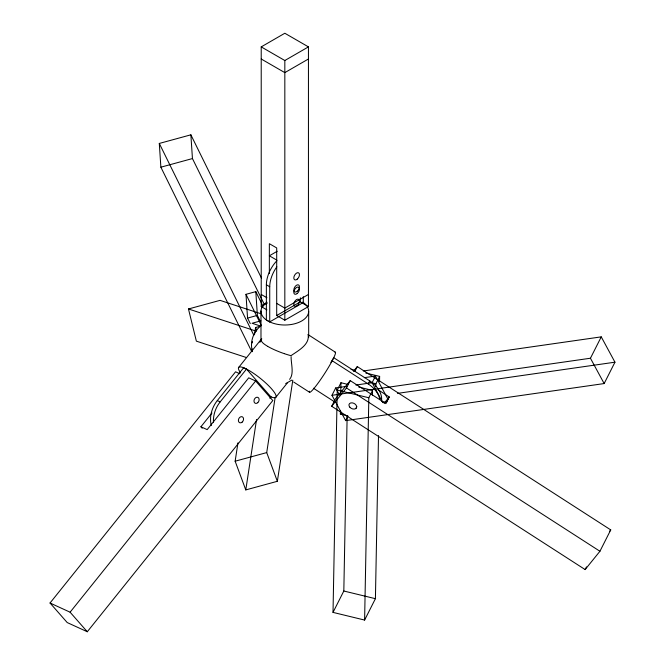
<?xml version="1.0" encoding="UTF-8"?>
<svg xmlns="http://www.w3.org/2000/svg" width="665" height="665" viewBox="0 0 665 665"><rect width="100%" height="100%" fill="white"/><g stroke="black" fill="none" stroke-linecap="round" stroke-linejoin="round"><path stroke-width="1" d="M267.604 346.299A21.089 4.464 21.2 0 1 263.024 343.098L261.353 341.212A25.095 5.32 21.2 0 1 260.979 339.998L260.988 310.946M378.51 435.6L375.417 598.683L364.611 620.063L333.015 612.39L337.238 390.089L340.954 382.732L347.87 384.412M347.271 415.716L340.364 414.037L340.422 411.012M340.746 393.838L340.954 382.732M333.015 612.39L343.822 591.01L347.155 415.467M364.611 620.063L368.826 397.761L372.55 390.405L358.726 387.047M372.45 395.451L372.55 390.405M375.85 386.781L375.908 383.755L379.632 376.39L365.808 373.032M379.532 381.585L379.632 376.39M284.578 353.747A27.406 5.81 21.2 0 0 290.996 355.684C297.712 350.921 309.491 344.969 308.211 335.226M292.8 380.247L277.355 481.294L245.784 489.914L235.144 461.211L237.954 442.84M251.993 350.979L252.309 348.942M254.487 334.653L255.584 327.504L260.53 326.158M245.784 489.914L256.549 419.49M277.355 481.294L266.715 452.591L275.144 397.479M259.924 342.334L260.231 341.635M330.896 362.392L333.755 357.712L369.74 380.895A23.732 16.534 26.8 0 1 381.527 400.995M363.281 370.987L601.251 336.864L614.959 362.192L604.153 383.564L345.667 420.629L331.96 395.301L335.684 387.936L346.806 386.348M353.431 371.369L357.296 366.598L610.736 529.897L599.93 551.268L585.125 569.564L331.685 406.273L335.401 398.909L350.214 380.613L385.908 403.613L389.266 396.963L377.953 389.673M331.685 406.273L346.49 387.978L350.214 380.613M354.969 371.203L357.296 366.598M340.364 414.037L341.203 412.375M345.667 420.629L347.995 416.024M355.891 408.476L356.822 406.639M379.698 398.676A23.732 16.534 26.8 0 0 368.194 383.946L369.74 380.895M355.908 385.043L372.084 382.716L375.451 376.074L388.177 399.59M331.96 395.301L590.445 358.236L601.251 336.864M585.125 569.564L586.472 566.896M260.572 340.954L261.702 338.967M261.22 339.308L238.818 367.255M211.96 413.007L200.921 426.764L207.164 429.623L248.727 377.828L255.634 380.995L272.808 400.546L87.281 631.75L67.215 622.565L50.041 603.014L235.568 371.801L239.89 373.78M211.32 425.542A23.732 17.814 -65.4 0 1 217.297 400.596L243.639 367.77L246.507 369.083L270.921 396.872L269.824 398.244M213.473 422.608A23.732 17.814 -65.4 0 1 220.165 401.909L246.507 369.083M50.041 603.014L70.099 612.199L255.634 380.995M275.742 397.396L287.413 382.849M384.121 403.322L389.266 396.963M609.448 531.485L610.736 529.897M266.914 309.857L261.22 306.573L261.22 46.883L284.828 33.25L308.444 46.883L308.444 306.573L284.828 320.206L276.698 315.509L276.698 247.937L269.35 243.698L269.35 273.481M261.22 46.883L284.828 60.515L308.444 46.883M308.444 58.994L284.828 72.626L261.22 58.994M277.222 251.262L269.35 255.809L276.698 260.048M261.22 306.573L267.338 303.041M308.444 294.462L284.828 308.094L276.698 303.398M276.698 315.509L300.306 301.877L308.444 306.573M276.964 260.663A23.732 13.699 -60 0 0 266.366 284.795L266.366 319.948L269.732 321.893L303.298 302.525L303.298 296.665M285.701 383.622L291.827 380.089M251.686 351.494L160.872 167.189L159.301 143.441L190.872 134.82L261.511 278.17M160.872 167.189L192.443 158.561L190.872 134.82M246.557 357.579L196.366 341.145L188.469 308.976L220.04 300.356L261.378 313.888M250.289 323.622L247.555 318.07L245.992 294.329L255.809 291.644L263.107 306.449M247.555 318.07L257.38 315.393L255.809 291.644M260.88 320.846L252.043 323.265L260.597 326.066M235.144 461.211L266.715 452.591M364.32 377.662L375.451 376.074M397.504 393.372L614.959 362.192M383.09 402.267L387.13 401.685M289.624 379.358C294.346 373.688 290.946 363.738 291.112 356.681M351.004 369.441L354.952 370.397M370.97 382.558L375.908 383.755M337.238 390.089L368.826 397.761M343.822 591.01L375.417 598.683M188.469 308.976L256.382 331.212M269.666 396.298L270.921 396.872M217.297 400.596L220.165 401.909M302.666 302.159L303.298 302.525M266.366 284.795L269.732 286.748L269.732 321.893M261.22 294.462L266.914 297.745M307.912 334.503L335.276 352.151M332.209 360.763L368.194 383.946M346.49 387.978L599.93 551.268M313.415 388.219L335.152 402.225M293.697 382.059L309.641 392.333M200.921 426.764L202.243 428.268M70.099 612.199L87.281 631.75M590.445 358.236L604.153 383.564M372.084 382.716L382.857 402.616M335.684 387.936L339.599 395.176M192.443 158.561L264.454 304.711M257.38 315.393L260.115 320.946M245.992 294.329L261.037 324.861M159.301 143.441L253.789 335.193M255.584 327.504L256.648 330.38M308.676 311.528L308.676 337.388M300.306 297.77L300.306 301.877M284.828 60.515L284.828 320.206M334.936 352.201A23.849 2.544 -57.2 0 1 323.788 374.852A23.849 2.544 -57.2 0 1 309.433 391.211M240.506 372.716A23.849 5.012 38.7 0 1 247.131 369.408A23.849 5.012 38.7 0 1 272.168 389.54A23.849 5.012 38.7 0 1 270.198 396.573M252.417 351.685A23.849 23.175 -71.9 0 1 261.295 325.534M303.456 302.642A23.849 13.765 0 0 1 300.813 321.461A23.849 13.765 0 0 1 268.111 321.054A23.849 13.765 0 0 1 266.848 302.193M284.321 353.655A24.755 5.245 21.2 0 1 279.865 352.051L276.598 350.729A21.222 4.497 21.2 0 1 267.771 346.407M260.979 339.931A27.581 5.844 21.2 0 1 261.702 338.876M269.732 286.748A23.732 13.699 -60 0 1 276.856 266.79M252.351 342.891A3.998 0.79 74.7 0 1 252.351 341.552M349.807 407.163A4.081 2.843 26.8 0 0 356.415 407.861A4.081 2.843 26.8 0 0 352.184 402.849A4.081 2.843 26.8 0 0 349.807 407.163M242.168 422.117A3.225 2.419 -65.4 0 0 242.351 416.83A3.225 2.419 -65.4 0 0 238.394 420.288A3.225 2.419 -65.4 0 0 242.168 422.117M257.754 402.691A3.225 2.419 -65.4 0 0 257.937 397.404A3.225 2.419 -65.4 0 0 253.98 400.862A3.225 2.419 -65.4 0 0 257.754 402.691M297.188 293.548A3.998 2.303 -60 0 0 298.751 287.297A3.998 2.303 -60 0 0 293.955 291.179A3.998 2.303 -60 0 0 297.188 293.548M297.297 279.101A3.998 2.303 -60 0 0 298.685 272.883A3.998 2.303 -60 0 0 293.93 276.948A3.998 2.303 -60 0 0 297.297 279.101M297.188 305.659A3.998 2.303 -60 0 0 298.751 299.408A3.998 2.303 -60 0 0 293.955 303.29A3.998 2.303 -60 0 0 297.188 305.659M297.297 291.212A3.998 2.303 -60 0 0 298.685 284.994A3.998 2.303 -60 0 0 293.93 289.059A3.998 2.303 -60 0 0 297.297 291.212"/></g></svg>
